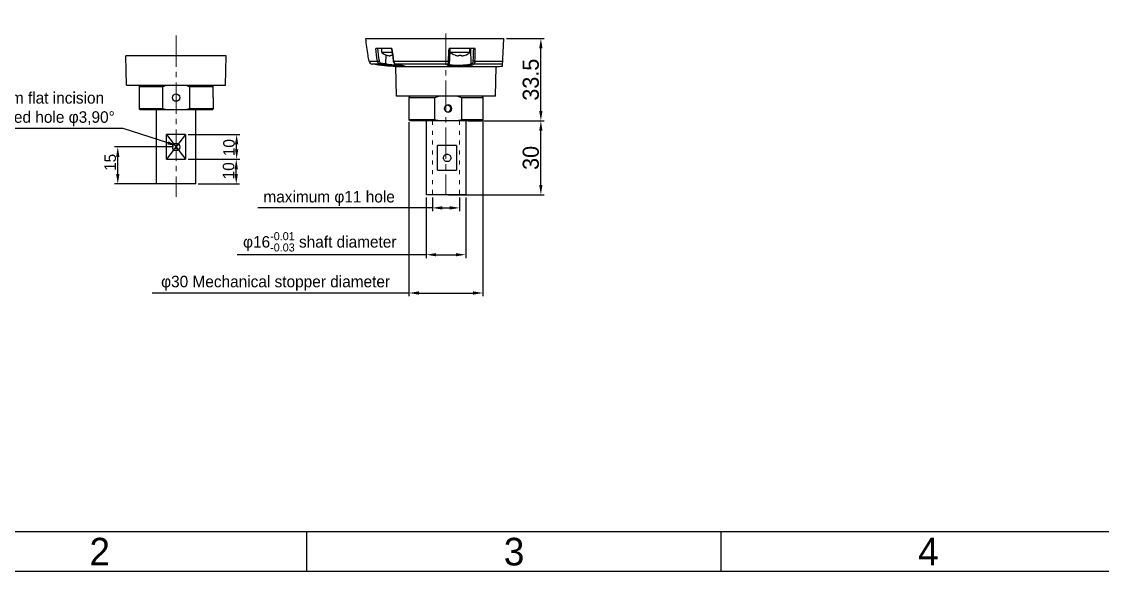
# Model space of a CAD drawing. Header units: millimetres. Extents: x 4086 to 8300, y 123 to 1549.
# Drawn here: x 6614 to 7271, y 124 to 458 of the extents above; entities that cross this region are included whole.
import ezdxf
from ezdxf import colors
from ezdxf.entities.mleader import LeaderData, LeaderLine
from ezdxf.enums import TextEntityAlignment as Align
from ezdxf.math import Vec2, Vec3

# ---------------------------------------------------------------- set-up
doc = ezdxf.new("R2010")
doc.units = ezdxf.units.MM
doc.linetypes.add('ACAD_ISO03W100', pattern=[30, 12, -18])
doc.linetypes.add('CENTER2', pattern=[28.575, 19.05, -3.175, 3.175, -3.175])
doc.layers.add('00_COMPONENTS', color=7, linetype='Continuous')
for name, color, linetype, lineweight in [('中心线层', 7, 'CENTER2', 0), ('标注层', 7, 'Continuous', 0), ('细线层', 7, 'Continuous', 0), ('虚线层', 7, 'ACAD_ISO03W100', 0)]:
    doc.layers.add(name, color=color, linetype=linetype, lineweight=lineweight)
doc.styles.add('思源黑', font='SourceHanSansCN-Normal.ttf')
doc.dimstyles.new('尺寸标注_细节_1_2比例', dxfattribs={"dimtxt": 7, "dimasz": 6, "dimexe": 2, "dimexo": 1.5, "dimgap": 1, "dimtad": 1, "dimlfac": 2, "dimdsep": 46, "dimtxsty": '思源黑', "dimcen": 0.09, "dimadec": 0, "dimazin": 0, "dimtp": 0.01, "dimtm": 0.01, "dimtfac": 1, "dimtofl": 0, "dimtmove": 0, "dimatfit": 3, "dimfxl": 1, "dimtolj": 1, "dimarcsym": 0})

# ---------------------------------------------------------------- blocks, each defined once
blk = doc.blocks.new('1')
at = {"color": 2}
for p, q in [((6787.66, 123.62), (6787.66, 147.62)), ((7039.66, 123.62), (7039.66, 147.62))]:
    blk.add_line(p, q, dxfattribs=at)
for points in [[(6283.66, 123.62), (6283.66, 1549.22), (8299.66, 1549.22), (8299.66, 123.62)], [(6403.66, 147.62), (6403.66, 1525.22), (8275.66, 1525.22), (8275.66, 147.62)]]:
    blk.add_lwpolyline(points, close=True, dxfattribs=at)
at = {"color": 2, "style": '思源黑'}
for s, p in [('2', (6661.66, 135.62)), ('3', (6913.66, 135.62)), ('4', (7165.66, 135.62))]:
    blk.add_text(s, height=16.8, dxfattribs=at).set_placement(p, align=Align.MIDDLE_CENTER)
at = {"color": 7, "style": '思源黑'}
for tag, height, p in [('编号', 19.2, (8134.84, 252.67)), ('比例', 8, (7939.66, 171.62))]:
    blk.add_attdef(tag, text='', height=height, dxfattribs=at).set_placement(p, align=Align.MIDDLE)
at = {"linetype": 'Continuous', "lineweight": 0, "ltscale": 0.3, "style": '思源黑'}
for tag, p in [('当前页', (8121.35, 207.93)), ('总页数', (8160.27, 207.93))]:
    blk.add_attdef(tag, text='', height=8, dxfattribs=at).set_placement(p, align=Align.MIDDLE)
blk = doc.blocks.new('*D1501')
at = {"layer": 'Defpoints', "color": 0}
for p in [(6864.01, 352.5), (6880.51, 352.5), (6880.51, 344.62)]:
    blk.add_point(p, dxfattribs=at)
at = {"layer": '细线层', "color": 0, "lineweight": -2}
for p, q in [((6864.01, 351), (6864.01, 342.62)), ((6880.51, 351), (6880.51, 342.62)), ((6864.01, 344.62), (6757.81, 344.62)), ((6870.01, 344.62), (6874.51, 344.62))]:
    blk.add_line(p, q, dxfattribs=at)
at = {"layer": '细线层', "color": 0}
for points in [[(6870.01, 345.62), (6870.01, 343.62), (6864.01, 344.62)], [(6874.51, 343.62), (6874.51, 345.62), (6880.51, 344.62)]]:
    blk.add_solid(points, dxfattribs=at)
at = {"layer": '细线层', "color": 0, "insert": (6801.18, 350.38), "char_height": 7, "attachment_point": 5, "style": '思源黑'}
blk.add_mtext('\\A1;{\\C7;maximum \\A1;\\C256;φ11 hole}', dxfattribs=at)
blk = doc.blocks.new('*D1502')
at = {"layer": 'Defpoints', "color": 0}
for p in [(6860.26, 352.5), (6884.26, 352.5), (6884.26, 316.14)]:
    blk.add_point(p, dxfattribs=at)
at = {"layer": '细线层', "color": 0, "lineweight": -2}
for p, q in [((6860.26, 351), (6860.26, 314.14)), ((6884.26, 351), (6884.26, 314.14)), ((6860.26, 316.14), (6745.18, 316.14)), ((6866.26, 316.14), (6878.26, 316.14))]:
    blk.add_line(p, q, dxfattribs=at)
at = {"layer": '细线层', "color": 0}
for points in [[(6866.26, 317.14), (6866.26, 315.14), (6860.26, 316.14)], [(6878.26, 315.14), (6878.26, 317.14), (6884.26, 316.14)]]:
    blk.add_solid(points, dxfattribs=at)
at = {"layer": '细线层', "color": 0, "insert": (6795.49, 323.99), "char_height": 7, "attachment_point": 5, "style": '思源黑'}
blk.add_mtext('\\A1;\\A1;φ16{\\H0.7x;\\S-0.01^ -0.03;} {\\C7;shaft diameter}', dxfattribs=at)
blk = doc.blocks.new('*D1503')
at = {"layer": 'Defpoints', "color": 0}
for p in [(6849.76, 398.25), (6894.76, 398.25), (6894.76, 292.87)]:
    blk.add_point(p, dxfattribs=at)
at = {"layer": '细线层', "color": 0, "lineweight": -2}
for p, q in [((6849.76, 396.75), (6849.76, 290.87)), ((6894.76, 396.75), (6894.76, 290.87)), ((6849.76, 292.87), (6693.48, 292.87)), ((6855.76, 292.87), (6888.76, 292.87))]:
    blk.add_line(p, q, dxfattribs=at)
at = {"layer": '细线层', "color": 0}
for points in [[(6855.76, 293.87), (6855.76, 291.87), (6849.76, 292.87)], [(6888.76, 291.87), (6888.76, 293.87), (6894.76, 292.87)]]:
    blk.add_solid(points, dxfattribs=at)
at = {"layer": '细线层', "color": 0, "insert": (6768.62, 298.79), "char_height": 7, "attachment_point": 5, "style": '思源黑'}
blk.add_mtext('\\A1;{\\A1;φ30 \\C7;Mechanical stopper diameter}', dxfattribs=at)
blk = doc.blocks.new('*D1504')
at = {"layer": 'Defpoints', "color": 0}
for p in [(6907.51, 447.6), (6929.96, 447.6), (6884.26, 397.5)]:
    blk.add_point(p, dxfattribs=at)
at = {"layer": '细线层', "color": 0, "lineweight": -2}
for p, q in [((6909.01, 447.6), (6931.96, 447.6)), ((6929.96, 403.5), (6929.96, 441.6)), ((6885.76, 397.5), (6931.96, 397.5))]:
    blk.add_line(p, q, dxfattribs=at)
at = {"layer": '细线层', "color": 0}
for points in [[(6930.96, 441.6), (6928.96, 441.6), (6929.96, 447.6)], [(6928.96, 403.5), (6930.96, 403.5), (6929.96, 397.5)]]:
    blk.add_solid(points, dxfattribs=at)
at = {"layer": '细线层', "color": 0, "insert": (6923.87, 422.55), "char_height": 7, "attachment_point": 5, "rotation": 90, "style": '思源黑'}
blk.add_mtext('\\A1;{\\H1.4x;33.5}', dxfattribs=at)
blk = doc.blocks.new('*D1505')
at = {"layer": 'Defpoints', "color": 0}
for p in [(6884.26, 397.5), (6929.96, 397.5), (6872.26, 352.5)]:
    blk.add_point(p, dxfattribs=at)
at = {"layer": '细线层', "color": 0, "lineweight": -2}
for p, q in [((6885.76, 397.5), (6931.96, 397.5)), ((6929.96, 358.5), (6929.96, 391.5)), ((6873.76, 352.5), (6931.96, 352.5))]:
    blk.add_line(p, q, dxfattribs=at)
at = {"layer": '细线层', "color": 0}
for points in [[(6930.96, 391.5), (6928.96, 391.5), (6929.96, 397.5)], [(6928.96, 358.5), (6930.96, 358.5), (6929.96, 352.5)]]:
    blk.add_solid(points, dxfattribs=at)
at = {"layer": '细线层', "color": 0, "insert": (6923.87, 375), "char_height": 7, "attachment_point": 5, "rotation": 90, "style": '思源黑'}
blk.add_mtext('\\A1;{\\A1;\\H1.4x;30}', dxfattribs=at)
blk = doc.blocks.new('*D1506')
at = {"layer": 'Defpoints', "color": 0}
for p in [(6713.9, 374.16), (6744.69, 374.16), (6720.09, 359.16)]:
    blk.add_point(p, dxfattribs=at)
at = {"layer": '细线层', "color": 0, "lineweight": -2}
for p, q in [((6715.4, 374.16), (6746.69, 374.16)), ((6744.69, 365.16), (6744.69, 368.16)), ((6721.59, 359.16), (6746.69, 359.16))]:
    blk.add_line(p, q, dxfattribs=at)
at = {"layer": '细线层', "color": 0}
for points in [[(6745.69, 368.16), (6743.69, 368.16), (6744.69, 374.16)], [(6743.69, 365.16), (6745.69, 365.16), (6744.69, 359.16)]]:
    blk.add_solid(points, dxfattribs=at)
at = {"layer": '细线层', "color": 0, "insert": (6740.06, 367.17), "char_height": 7, "attachment_point": 5, "rotation": 90, "style": '思源黑'}
blk.add_mtext('\\A1;\\A1;10', dxfattribs=at)
blk = doc.blocks.new('*D1507')
at = {"layer": 'Defpoints', "color": 0}
for p in [(6713.9, 389.16), (6744.93, 389.16), (6713.9, 374.16)]:
    blk.add_point(p, dxfattribs=at)
at = {"layer": '细线层', "color": 0, "lineweight": -2}
for p, q in [((6715.4, 389.16), (6746.93, 389.16)), ((6744.93, 380.16), (6744.93, 383.16)), ((6715.4, 374.16), (6746.93, 374.16))]:
    blk.add_line(p, q, dxfattribs=at)
at = {"layer": '细线层', "color": 0}
for points in [[(6745.93, 383.16), (6743.93, 383.16), (6744.93, 389.16)], [(6743.93, 380.16), (6745.93, 380.16), (6744.93, 374.16)]]:
    blk.add_solid(points, dxfattribs=at)
at = {"layer": '细线层', "color": 0, "insert": (6740.3, 381.24), "char_height": 7, "attachment_point": 5, "rotation": 90, "style": '思源黑'}
blk.add_mtext('\\A1;\\A1;10', dxfattribs=at)
blk = doc.blocks.new('*D1508')
at = {"layer": 'Defpoints', "color": 0}
for p in [(6672.63, 381.66), (6708.09, 381.66), (6708.09, 359.16)]:
    blk.add_point(p, dxfattribs=at)
at = {"layer": '细线层', "color": 0, "lineweight": -2}
for p, q in [((6706.59, 381.66), (6670.63, 381.66)), ((6672.63, 365.16), (6672.63, 375.66)), ((6706.59, 359.16), (6670.63, 359.16))]:
    blk.add_line(p, q, dxfattribs=at)
at = {"layer": '细线层', "color": 0}
for points in [[(6673.63, 375.66), (6671.63, 375.66), (6672.63, 381.66)], [(6671.63, 365.16), (6673.63, 365.16), (6672.63, 359.16)]]:
    blk.add_solid(points, dxfattribs=at)
at = {"layer": '细线层', "color": 0, "insert": (6668.07, 372.28), "char_height": 7, "attachment_point": 5, "rotation": 90, "style": '思源黑'}
blk.add_mtext('\\A1;\\A1;15', dxfattribs=at)

msp = doc.modelspace()

# ---------------------------------------------------------------- linework, layer by layer
for p, q in [((6823.5065, 447.5972), (6907.5065, 447.5972)), ((6713.9034, 389.1568), (6702.2845, 374.1568)), ((6702.2845, 389.1568), (6713.9034, 374.1568)), ((6720.0932, 359.1568), (6716.3432, 359.1568)), ((6720.0932, 359.1568), (6716.3432, 359.1568))]:
    msp.add_line(p, q)
at = {"color": 7, "linetype": 'Continuous'}
for p, q in [((6678.0351, 419.1568), (6677.5637, 437.1568)), ((6738.6242, 437.1568), (6677.5637, 437.1568)), ((6738.1529, 419.1568), (6738.6242, 437.1568)), ((6678.0351, 419.1568), (6738.1529, 419.1568)), ((6686.344, 419.1568), (6685.594, 418.4068)), ((6685.594, 418.4068), (6685.594, 404.9068)), ((6685.594, 418.4068), (6700.0162, 418.4068)), ((6700.0162, 404.9068), (6700.0162, 418.4068)), ((6716.1717, 418.4068), (6716.1717, 404.9068)), ((6716.1717, 418.4068), (6730.594, 418.4068)), ((6729.844, 419.1568), (6730.594, 418.4068)), ((6730.5938, 412.9008), (6730.594, 418.4068)), ((6730.5817, 411.6568), (6730.5829, 411.9795)), ((6730.5829, 411.9795), (6730.5938, 412.9008)), ((6730.5938, 410.4135), (6730.594, 404.9068)), ((6686.344, 404.1568), (6685.594, 404.9068)), ((6700.0162, 404.9068), (6685.594, 404.9068)), ((6729.8431, 404.1568), (6686.345, 404.1568)), ((6696.094, 359.1568), (6696.094, 404.1568)), ((6730.594, 404.9068), (6716.1717, 404.9068)), ((6720.094, 359.1568), (6720.094, 404.1568)), ((6729.844, 404.1568), (6730.594, 404.9068)), ((6713.9034, 389.1568), (6702.2845, 389.1568)), ((6702.2845, 374.1568), (6702.2845, 389.1568)), ((6713.9034, 389.1568), (6713.9034, 374.1568)), ((6702.2845, 374.1568), (6713.9034, 374.1568)), ((6720.0932, 359.1568), (6696.0946, 359.1568))]:
    msp.add_line(p, q, dxfattribs=at)
for points in [[(6700.0162, 418.4068), (6700.8283, 418.6854), (6701.6334, 418.9355), (6702.4316, 419.1568)], [(6713.7563, 419.1568), (6714.5546, 418.9355), (6715.3597, 418.6854), (6716.1717, 418.4068)], [(6730.5817, 411.6568), (6730.5829, 411.3343), (6730.5938, 410.4135)], [(6702.4316, 404.1568), (6701.6334, 404.3782), (6700.8282, 404.6282), (6700.0162, 404.9068)], [(6716.1717, 404.9068), (6715.3596, 404.6282), (6714.5545, 404.3781), (6713.7563, 404.1568)]]:
    msp.add_lwpolyline(points, dxfattribs=at)
for centre in [(6708.094, 411.6568), (6708.094, 381.6568)]:
    msp.add_circle(centre, 2.25, dxfattribs=at)
at = {"layer": '00_COMPONENTS', "color": 7, "linetype": 'Continuous'}
for p, q in [((6906.6249, 430.7748), (6907.5065, 447.5972)), ((6839.375, 441.5972), (6829.5274, 441.5972)), ((6833.2836, 439.012), (6833.2836, 441.5972)), ((6890.1013, 441.5972), (6874.0958, 441.5972)), ((6874.5004, 433.9299), (6874.8139, 441.5972)), ((6874.8405, 439.012), (6874.8405, 441.5972)), ((6886.8405, 439.012), (6886.8405, 441.5972)), ((6887.5435, 432.2199), (6887.3556, 441.5972)), ((6839.4705, 439.012), (6833.2836, 439.012)), ((6835.63, 437.6841), (6835.5693, 432.2199)), ((6836.2724, 437.4474), (6836.261, 437.4276)), ((6838.3987, 437.0143), (6838.1736, 437.0331)), ((6838.4945, 437.0118), (6838.3987, 437.0143)), ((6838.5633, 437.0143), (6838.4945, 437.0118)), ((6838.6236, 437.4474), (6838.6236, 437.0331)), ((6873.7769, 433.8295), (6873.7825, 433.9606)), ((6874.484, 433.6335), (6874.5004, 433.9299)), ((6886.8405, 439.012), (6874.8405, 439.012)), ((6877.8293, 437.4474), (6877.8178, 437.4276)), ((6879.9555, 437.0143), (6879.7305, 437.0331)), ((6880.0513, 437.0118), (6879.9555, 437.0143)), ((6880.1202, 437.0143), (6880.0513, 437.0118)), ((6880.1805, 437.4474), (6880.1805, 437.0331)), ((6881.5005, 437.4474), (6881.5005, 437.0331)), ((6881.6297, 437.0118), (6881.5608, 437.0143)), ((6883.8632, 437.4276), (6883.8517, 437.4474)), ((6825.4776, 433.8295), (6830.5245, 433.8295)), ((6832.1005, 432.0094), (6827.3128, 432.0094)), ((6840.1973, 433.8512), (6840.3939, 433.1716)), ((6840.3939, 433.1716), (6840.8728, 432.4777)), ((6840.4368, 433.8295), (6873.7751, 433.8295)), ((6841.7038, 432.0175), (6841.7032, 432.0176)), ((6841.7851, 432.0094), (6841.7038, 432.0175)), ((6841.7038, 432.0175), (6842.2436, 431.8982)), ((6841.7263, 430.4972), (6902.7868, 430.4972)), ((6842.1976, 412.4972), (6841.7263, 430.4972)), ((6873.5795, 432.0094), (6841.7851, 432.0094)), ((6844.4116, 431.4917), (6844.3493, 431.4963)), ((6873.6751, 431.7109), (6873.8908, 431.944)), ((6873.6751, 431.7109), (6873.6753, 431.7111)), ((6873.8908, 431.944), (6874.1187, 432.2226)), ((6874.1187, 432.2226), (6874.1796, 432.3037)), ((6874.177, 432.3002), (6874.302, 432.5294)), ((6874.177, 432.3002), (6874.1796, 432.3037)), ((6874.302, 432.5294), (6874.3834, 432.8147)), ((6906.6896, 432.0094), (6889.3202, 432.0094)), ((6889.8859, 433.8295), (6906.785, 433.8295)), ((6902.3155, 412.4972), (6902.7868, 430.4972)), ((6902.3155, 412.4972), (6842.1976, 412.4972)), ((6850.5065, 412.4972), (6849.7565, 411.7472)), ((6849.7565, 411.7472), (6865.5519, 411.7472)), ((6849.7565, 411.7472), (6849.7565, 398.2472)), ((6865.5519, 398.2472), (6865.5519, 411.7472)), ((6881.6737, 411.7472), (6894.7565, 411.7472)), ((6881.6737, 411.7472), (6881.6737, 398.2472)), ((6894.0065, 412.4972), (6894.7565, 411.7472)), ((6894.7565, 411.7472), (6894.7565, 398.2472)), ((6865.5519, 398.2472), (6849.7565, 398.2472)), ((6850.5065, 397.4972), (6849.7565, 398.2472)), ((6894.0058, 397.4972), (6850.5066, 397.4972)), ((6860.2565, 397.4972), (6860.2565, 352.4972)), ((6894.7565, 398.2472), (6881.6737, 398.2472)), ((6884.2565, 397.4972), (6884.2565, 352.4972)), ((6894.0065, 397.4972), (6894.7565, 398.2472)), ((6878.732, 382.4972), (6867.1373, 382.4972)), ((6867.1373, 367.4972), (6867.1373, 382.4972)), ((6878.732, 382.4972), (6878.732, 367.4972)), ((6867.1373, 367.4972), (6878.732, 367.4972)), ((6884.2555, 352.4972), (6860.2585, 352.4972))]:
    msp.add_line(p, q, dxfattribs=at)
for points in [[(6839.1405, 441.5972), (6839.3896, 439.6066), (6839.8296, 436.3722), (6840.1973, 433.8513)], [(6840.8728, 432.4777), (6841.5379, 432.0648), (6841.7032, 432.0176)], [(6842.2436, 431.8982), (6843.6127, 431.6268), (6844.9625, 431.3889)], [(6844.9625, 431.3889), (6845.4774, 431.293), (6845.8904, 431.2097), (6846.2111, 431.1382), (6846.4432, 431.0791), (6846.5878, 431.0353), (6846.6199, 431.0238)], [(6874.3834, 432.8147), (6874.4419, 433.1805), (6874.484, 433.6335)]]:
    msp.add_lwpolyline(points, dxfattribs=at)
for centre, radius, start, end in [((5327.2893, 500.919), 1547.9421, 357.5208159, 357.803718), ((6208.1471, 456.9647), 681.1327, 358.0633641, 358.7071994), ((6242.9411, 455.9054), 647.3198, 358.0456312, 358.7334539), ((6839.2836, 446.6972), 9.7276, 251.9676476, 263.4478278), ((6839.2836, 448.4382), 11.0106, 266.5636442, 272.0885666), ((6880.8405, 446.6972), 9.7276, 251.9676476, 263.4478278), ((6880.8405, 448.4382), 11.0106, 266.5636442, 273.4363558), ((6880.8405, 446.6972), 9.7276, 276.5521722, 288.0323524), ((6880.8056, 446.763), 9.8233, 288.1347822, 307.9042689), ((6827.6922, 434.2272), 2.25, 190.1805292, 260.2941589), ((6847.2005, 523.3556), 92.6742, 266.2496098, 267.3869773), ((6842.0657, 433.1984), 1.2217, 253.3773764, 256.719961), ((6851.0239, 472.517), 41.548, 257.1507888, 258.3854085), ((6853.2073, 483.3437), 52.5927, 258.4301017, 260.3732024), ((6845.2016, 477.0247), 45.5833, 267.9824074, 269.0019313), ((6844.9496, 464.14), 32.6962, 269.0503, 269.4791688), ((6869.686, 434.878), 4.8372, 315.5696143, 321.4953307), ((6869.6274, 434.9209), 4.9099, 321.5290527, 323.630292), ((6885.7272, 693.0595), 263.1159, 273.717478, 274.5554499), ((6873.6103, 404.995), 2.2478, 270.0629357, 89.9370643)]:
    msp.add_arc(centre, radius, start, end, dxfattribs=at)
for points, knots in [([(6825.4776, 433.8295), (6825.2712, 434.9789), (6824.4782, 439.5469), (6823.8286, 444.1433), (6823.5065, 447.5972)], [0, 0, 0, 0, 0.25185217, 1, 1, 1, 1]), ([(6830.5245, 433.8295), (6830.6794, 433.8173), (6831.035, 433.8548), (6831.3855, 433.9046), (6831.5804, 433.9464)], [0, 0, 0, 0, 0.43810451, 1, 1, 1, 1]), ([(6831.5804, 433.9464), (6831.6218, 433.658), (6831.8412, 433.1109), (6832.351, 432.7853), (6832.6108, 432.733)], [0, 0, 0, 0, 0.52364456, 1, 1, 1, 1]), ([(6838.6236, 437.0331), (6838.6236, 437.0307), (6838.6068, 437.0127), (6838.5825, 437.0159), (6838.5633, 437.0143)], [0, 0, 0, 0, 0.11277966, 1, 1, 1, 1]), ([(6873.7751, 433.8295), (6873.9444, 433.8234), (6874.18, 433.8277), (6874.4067, 433.8661), (6874.4961, 433.9056), (6874.4994, 433.9299)], [0, 0, 0, 0, 0.68229412, 0.90131737, 1, 1, 1, 1]), ([(6880.1805, 437.0331), (6880.1805, 437.0307), (6880.1636, 437.0127), (6880.1394, 437.0159), (6880.1202, 437.0143)], [0, 0, 0, 0, 0.11277966, 1, 1, 1, 1]), ([(6881.5608, 437.0143), (6881.5521, 437.015), (6881.5342, 437.018), (6881.5005, 437.0205), (6881.5005, 437.0331)], [0, 0, 0, 0, 0.4096573, 1, 1, 1, 1]), ([(6881.9505, 437.0331), (6881.9212, 437.0298), (6881.8146, 437.0189), (6881.7074, 437.0116), (6881.6297, 437.0118)], [0, 0, 0, 0, 0.27500189, 1, 1, 1, 1]), ([(6888.5551, 432.733), (6888.61, 432.7654), (6888.7056, 432.9044), (6888.8448, 433.3073), (6888.8818, 433.6774), (6888.8907, 433.9464)], [0, 0, 0, 0, 0.14863242, 0.37201751, 1, 1, 1, 1]), ([(6889.8859, 433.8295), (6889.6851, 433.8217), (6889.3973, 433.8296), (6889.0679, 433.8855), (6888.9341, 433.9197), (6888.8907, 433.9464)], [0, 0, 0, 0, 0.59813202, 0.84832896, 1, 1, 1, 1]), ([(6841.7263, 430.4972), (6839.4689, 430.6445), (6834.6511, 431.0138), (6829.8461, 431.5761), (6827.3128, 432.0094)], [0, 0, 0, 0, 0.46813946, 1, 1, 1, 1]), ([(6832.1005, 432.0094), (6831.705, 432.0877), (6830.9298, 432.5711), (6830.589, 433.3959), (6830.5245, 433.8295)], [0, 0, 0, 0, 0.47898566, 1, 1, 1, 1]), ([(6832.1004, 432.0094), (6832.2271, 432.0056), (6832.4961, 432.2597), (6832.5827, 432.5524), (6832.6108, 432.733)], [0, 0, 0, 0, 0.40935468, 1, 1, 1, 1]), ([(6835.0866, 431.4917), (6835.2099, 431.4887), (6835.4742, 431.7442), (6835.5477, 432.0383), (6835.5693, 432.2199)], [0, 0, 0, 0, 0.40269069, 1, 1, 1, 1]), ([(6841.1387, 430.8799), (6840.619, 430.9138), (6838.5967, 431.0623), (6836.5772, 431.2689), (6835.0866, 431.4917)], [0, 0, 0, 0, 0.25683719, 1, 1, 1, 1]), ([(6835.5693, 432.2199), (6836.0423, 432.1413), (6838.067, 431.8494), (6840.1062, 431.6663), (6841.6688, 431.5666)], [0, 0, 0, 0, 0.23441816, 1, 1, 1, 1]), ([(6840.4368, 433.8295), (6840.381, 433.8268), (6840.3034, 433.8254), (6840.2298, 433.8337), (6840.1987, 433.8432), (6840.1973, 433.8512)], [0, 0, 0, 0, 0.6865936, 0.89943686, 1, 1, 1, 1]), ([(6840.6915, 432.9842), (6840.7223, 432.9212), (6840.8499, 432.6865), (6841.0196, 432.4732), (6841.1668, 432.3422)], [0, 0, 0, 0, 0.26241133, 1, 1, 1, 1]), ([(6841.1668, 432.3422), (6841.2082, 432.3054), (6841.3732, 432.1724), (6841.5662, 432.0726), (6841.7162, 432.0278)], [0, 0, 0, 0, 0.26132135, 1, 1, 1, 1]), ([(6841.6688, 431.5666), (6841.8394, 431.5558), (6842.4818, 431.5169), (6843.1246, 431.4861), (6843.5968, 431.4696)], [0, 0, 0, 0, 0.26569427, 1, 1, 1, 1]), ([(6845.8902, 430.7157), (6845.6955, 430.7121), (6844.7235, 430.7087), (6843.7519, 430.7425), (6842.9755, 430.7778)], [0, 0, 0, 0, 0.20036115, 1, 1, 1, 1]), ([(6844.4116, 431.4917), (6844.5509, 431.4675), (6845.0497, 431.3799), (6845.548, 431.2893), (6845.9055, 431.2158)], [0, 0, 0, 0, 0.27925027, 1, 1, 1, 1]), ([(6845.9055, 431.2158), (6846.1822, 431.159), (6846.5612, 431.0732), (6846.8847, 430.9656), (6847.0301, 430.8851), (6846.9885, 430.8227), (6846.928, 430.8029), (6846.8385, 430.7789), (6846.6494, 430.7514), (6846.3297, 430.7271), (6846.0511, 430.7187), (6845.8902, 430.7157)], [0, 0, 0, 0, 0.36467059, 0.46207669, 0.50498209, 0.5201172, 0.54609486, 0.58592323, 0.64020831, 0.79212813, 1, 1, 1, 1]), ([(6888.2974, 431.4917), (6887.8788, 431.318), (6886.7095, 431.095), (6884.6462, 430.8794), (6882.5379, 430.7699), (6880.675, 430.7206), (6879.2533, 430.7078), (6877.8873, 430.7197), (6876.6245, 430.7559), (6875.5093, 430.8163), (6874.578, 430.8984), (6873.8645, 431.0028), (6873.4107, 431.11), (6873.1821, 431.221), (6873.0894, 431.3039), (6873.0776, 431.412), (6873.1179, 431.4661), (6873.1413, 431.4917)], [0, 0, 0, 0, 0.08749125, 0.22725292, 0.40156877, 0.49454538, 0.5871095, 0.67605349, 0.75829012, 0.83098859, 0.89171072, 0.93859567, 0.97049505, 0.98078071, 0.98780252, 0.99330965, 1, 1, 1, 1]), ([(6873.1413, 431.4917), (6873.1878, 431.4911), (6873.3822, 431.5102), (6873.5715, 431.6045), (6873.6751, 431.7109)], [0, 0, 0, 0, 0.23857663, 1, 1, 1, 1]), ([(6873.5795, 432.0094), (6873.5885, 432.0257), (6873.6304, 432.1366), (6873.6489, 432.254), (6873.664, 432.3522)], [0, 0, 0, 0, 0.15740487, 1, 1, 1, 1]), ([(6873.664, 432.3522), (6873.6708, 432.3966), (6873.6996, 432.6065), (6873.7187, 432.8177), (6873.7314, 432.9842)], [0, 0, 0, 0, 0.21188583, 1, 1, 1, 1]), ([(6873.7314, 432.9842), (6873.7363, 433.0501), (6873.7557, 433.3316), (6873.7684, 433.6135), (6873.7751, 433.8295)], [0, 0, 0, 0, 0.23412401, 1, 1, 1, 1]), ([(6873.8732, 432.0016), (6873.8861, 431.9877), (6873.9602, 431.9241), (6874.0515, 431.885), (6874.1247, 431.8575)], [0, 0, 0, 0, 0.19494633, 1, 1, 1, 1]), ([(6874.1247, 431.8575), (6874.1778, 431.8377), (6874.453, 431.7507), (6874.7383, 431.7012), (6874.9675, 431.6672)], [0, 0, 0, 0, 0.19646387, 1, 1, 1, 1]), ([(6874.9675, 431.6672), (6875.4002, 431.603), (6876.3946, 431.5154), (6878.6865, 431.423), (6881.1814, 431.4469), (6883.6683, 431.5752), (6885.2963, 431.7207), (6886.5648, 431.9171), (6887.2818, 432.0927), (6887.5435, 432.2199)], [0, 0, 0, 0, 0.10373271, 0.23642971, 0.54396272, 0.69482375, 0.82707762, 0.93100674, 1, 1, 1, 1]), ([(6887.5435, 432.2199), (6887.8015, 432.3331), (6888.1428, 432.4977), (6888.472, 432.684), (6888.5551, 432.733)], [0, 0, 0, 0, 0.7449732, 1, 1, 1, 1]), ([(6888.2974, 431.4917), (6888.1119, 431.4892), (6887.7226, 431.6487), (6887.5544, 432.0298), (6887.5435, 432.2199)], [0, 0, 0, 0, 0.49351576, 1, 1, 1, 1]), ([(6889.319, 432.0094), (6889.235, 431.9599), (6888.9028, 431.7719), (6888.5585, 431.6058), (6888.2983, 431.4917)], [0, 0, 0, 0, 0.2554984, 1, 1, 1, 1]), ([(6889.3202, 432.0094), (6889.1337, 432.0063), (6888.7433, 432.1637), (6888.5684, 432.5428), (6888.5551, 432.733)], [0, 0, 0, 0, 0.4944862, 1, 1, 1, 1]), ([(6889.8859, 433.8295), (6889.868, 433.425), (6889.8014, 432.8669), (6889.5684, 432.261), (6889.4082, 432.0565), (6889.3202, 432.0094)], [0, 0, 0, 0, 0.62222214, 0.84668245, 1, 1, 1, 1]), ([(6873.6128, 402.7472), (6873.3208, 402.7472), (6872.7301, 402.8645), (6871.9838, 403.3651), (6871.4844, 404.114), (6871.3092, 404.9971), (6871.4843, 405.8803), (6871.9837, 406.6292), (6872.73, 407.1299), (6873.3207, 407.2472), (6873.6128, 407.2472)], [0, 0, 0, 0, 0.12488709, 0.24982998, 0.37486492, 0.49998401, 0.62510178, 0.75014424, 0.87510543, 1, 1, 1, 1]), ([(6874.3651, 403.4042), (6874.1346, 403.1708), (6873.747, 402.9238), (6873.3222, 402.8093), (6873.2131, 402.7882)], [0, 0, 0, 0, 0.74696374, 1, 1, 1, 1]), ([(6873.2155, 407.2058), (6873.3238, 407.1847), (6873.7456, 407.0707), (6874.1308, 406.8261), (6874.3604, 406.5949)], [0, 0, 0, 0, 0.25300226, 1, 1, 1, 1]), ([(6874.3604, 406.5949), (6874.7652, 406.1873), (6875.262, 405.0009), (6874.7686, 403.813), (6874.3651, 403.4042)], [0, 0, 0, 0, 0.49999288, 1, 1, 1, 1]), ([(6872.9347, 372.7472), (6872.6426, 372.7472), (6872.052, 372.8645), (6871.3057, 373.3651), (6870.8062, 374.114), (6870.631, 374.9971), (6870.8061, 375.8803), (6871.3056, 376.6292), (6872.0519, 377.1299), (6872.6426, 377.2472), (6872.9347, 377.2472)], [0, 0, 0, 0, 0.12488709, 0.24982998, 0.37486492, 0.49998401, 0.62510178, 0.75014424, 0.87510543, 1, 1, 1, 1]), ([(6872.9347, 377.2472), (6873.2267, 377.2472), (6873.8174, 377.13), (6874.5637, 376.6294), (6875.0631, 375.8805), (6875.2383, 374.9973), (6875.0632, 374.1142), (6874.5638, 373.3652), (6873.8175, 372.8645), (6873.2268, 372.7472), (6872.9347, 372.7472)], [0, 0, 0, 0, 0.12488709, 0.24982998, 0.37486492, 0.49998401, 0.62510178, 0.75014424, 0.87510543, 1, 1, 1, 1])]:
    msp.add_open_spline(points, degree=3, knots=knots, dxfattribs=at)
for points in [[(6830.5253, 433.8295), (6830.1547, 436.4136), (6829.8129, 439.0024), (6829.5267, 441.5973)], [(6830.5952, 441.5972), (6830.8783, 439.0415), (6831.2154, 436.4917), (6831.5804, 433.9464)], [(6839.3761, 441.5973), (6839.6884, 439.0028), (6840.0494, 436.414), (6840.4356, 433.8295)], [(6833.2837, 439.0121), (6834.1701, 438.3205), (6835.1922, 437.7761), (6836.261, 437.4276)], [(6877.8178, 437.4276), (6876.749, 437.7761), (6875.7269, 438.3205), (6874.8406, 439.0121)], [(6835.0861, 431.4917), (6834.0875, 431.6417), (6833.0912, 431.8102), (6832.1012, 432.0094)], [(6832.6108, 432.733), (6833.592, 432.5356), (6834.5795, 432.3685), (6835.5693, 432.2199)], [(6840.4368, 433.8295), (6840.4778, 433.5381), (6840.5621, 433.2485), (6840.6915, 432.9842)], [(6873.5795, 432.0094), (6873.703, 432.0074), (6873.8297, 432.0412), (6873.939, 432.0985)], [(6873.939, 432.0985), (6874.0311, 432.1467), (6874.1152, 432.2166), (6874.1764, 432.3005)], [(6865.5519, 411.7472), (6866.3437, 412.0321), (6867.1481, 412.2848), (6867.9623, 412.4972)], [(6879.2634, 412.4972), (6880.0776, 412.2848), (6880.8819, 412.0321), (6881.6737, 411.7472)], [(6867.9623, 397.4972), (6867.1481, 397.7096), (6866.3437, 397.9624), (6865.5519, 398.2472)], [(6881.6737, 398.2472), (6880.8819, 397.9624), (6880.0776, 397.7096), (6879.2634, 397.4972)]]:
    msp.add_open_spline(points, degree=3, dxfattribs=at)
at = {"layer": '中心线层'}
for p, q in [((6708.0938, 449.4646), (6708.0939, 351.3884)), ((6872.257, 450.5734), (6872.2571, 352.4972))]:
    msp.add_line(p, q, dxfattribs=at)
at = {"layer": '虚线层', "linetype": 'ACAD_ISO03W100', "ltscale": 0.2}
msp.add_line((6864.0065, 397.4972), (6864.0065, 352.4972), dxfattribs=at)
at = {"layer": '虚线层', "color": 7, "linetype": 'ACAD_ISO03W100', "ltscale": 0.2}
msp.add_line((6880.5065, 397.4972), (6880.5065, 352.4972), dxfattribs=at)

# ---------------------------------------------------------------- block references
msp.add_blockref('1', (0, 0))

# ---------------------------------------------------------------- dimensions: what is measured, and where the dimension line sits
at = {"layer": '细线层'}
dim = msp.add_linear_dim(base=(6929.9561, 447.5972), p1=(6884.2565, 397.4972), p2=(6907.5065, 447.5972), angle=90, text='{\\H1.4x;33.5}', dimstyle='尺寸标注_细节_1_2比例', dxfattribs=at)
dim.commit()
dim.dimension.update_dxf_attribs({"geometry": '*D1504', "text_midpoint": (6929.9561, 422.5472), "dimtype": 160})
for base, p1, p2, text, picture, middle in [((6894.7565, 292.8726), (6849.7565, 398.2472), (6894.7565, 398.2472), '{\\A1;φ30 \\C7;Mechanical stopper diameter}', '*D1503', (6768.6191, 292.8726)), ((6880.5065, 344.6207), (6864.0065, 352.4972), (6880.5065, 352.4972), '{\\C7;maximum \\A1;\\C256;φ11 hole}', '*D1501', (6801.1808, 344.6207)), ((6884.2555, 316.1363), (6860.2585, 352.4972), (6884.2555, 352.4972), '\\A1;φ16{\\H0.7x;\\S-0.01^ -0.03;} {\\C7;shaft diameter}', '*D1502', (6795.4853, 316.1363))]:
    dim = msp.add_linear_dim(base=base, p1=p1, p2=p2, text=text, dimstyle='尺寸标注_细节_1_2比例', override={"dimtxsty": '思源黑'}, dxfattribs=at)
    dim.commit()
    dim.dimension.update_dxf_attribs({"geometry": picture, "text_midpoint": middle, "dimtype": 160})
for base, p1, p2, text, picture, middle in [((6929.9561, 397.4972), (6872.257, 352.4972), (6884.2565, 397.4972), '{\\A1;\\H1.4x;30}', '*D1505', (6929.9561, 374.9972)), ((6744.928, 389.1568), (6713.9034, 374.1568), (6713.9034, 389.1568), '\\A1;10', '*D1507', (6744.928, 381.2428)), ((6672.6322, 381.6568), (6708.0939, 359.1568), (6708.094, 381.6568), '\\A1;15', '*D1508', (6672.6322, 372.284)), ((6744.6855, 374.1568), (6720.0932, 359.1568), (6713.9034, 374.1568), '\\A1;10', '*D1506', (6744.6855, 367.1739))]:
    dim = msp.add_linear_dim(base=base, p1=p1, p2=p2, angle=90, text=text, dimstyle='尺寸标注_细节_1_2比例', override={"dimtxsty": '思源黑'}, dxfattribs=at)
    dim.commit()
    dim.dimension.update_dxf_attribs({"geometry": picture, "text_midpoint": middle, "dimtype": 160})

# ---------------------------------------------------------------- leaders
at = {"layer": '标注层'}
ml = msp.add_multileader_mtext('Standard', dxfattribs=at)
ml.set_content('\\pxqc;1mm {\\C256;flat incision\\P\\pq*;tapered hole }φ3,90%%D', style='思源黑')
ml.set_leader_properties()
ml.build(insert=Vec2(0, 0))
ml.multileader.update_dxf_attribs({"text_left_attachment_type": 5, "text_right_attachment_type": 5, "dogleg_length": 1, "arrow_head_size": 6})
ctx = ml.context
ctx.base_point, ctx.char_height, ctx.arrow_head_size, ctx.plane_origin = Vec3(6584.0953, 392.7886), 7, 6, Vec3(6708.7431, 382.3343)
ctx.left_attachment, ctx.right_attachment, ctx.text_align_type = 5, 5, 2
notes = []
notes.append((ctx, [(0, (1, 1, 0), (6675.8365, 392.7886), (-1, 0), 1, [(0, [(6708.7431, 382.3343)], 0, [])])]))
ctx.mtext.insert, ctx.mtext.alignment, ctx.mtext.flow_direction = Vec3(6629.4659, 415.023), 2, 5
for ctx, leaders in notes:
    for number, flags, end, landing, length, lines in leaders:
        leader = LeaderData()
        leader.index, (leader.has_last_leader_line, leader.has_dogleg_vector, leader.attachment_direction) = number, flags
        leader.last_leader_point, leader.dogleg_vector, leader.dogleg_length = Vec3(end), Vec3(landing), length
        for number, points, colour, breaks in lines:
            line = LeaderLine()
            line.index, line.vertices, line.color, line.breaks = number, Vec3.list(points), colors.encode_raw_color(colour), breaks
            leader.lines.append(line)
        ctx.leaders.append(leader)

doc.saveas('drawing.dxf')
